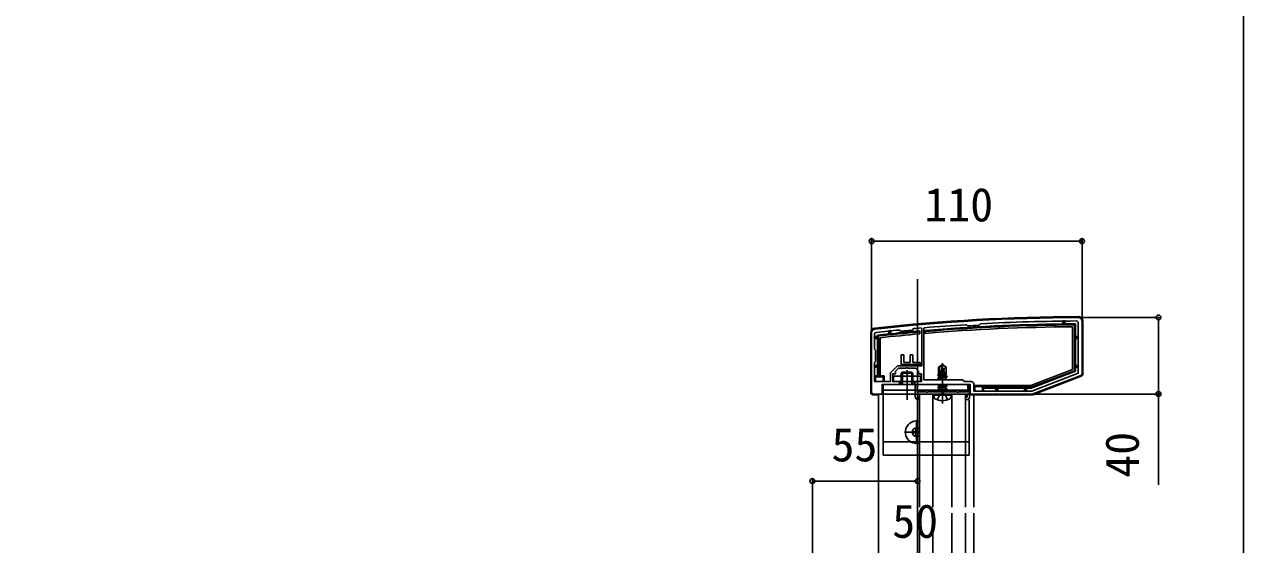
# Model space of a CAD drawing. Units: millimetres, scale not verified. Extents: x -1050 to 1050, y -1568 to 1559.
# Drawn here: x 413 to 1050, y 258 to 530 of the extents above; entities that cross this region are included whole.
import ezdxf
from ezdxf.enums import TextEntityAlignment as Align

# ---------------------------------------------------------------- set-up
doc = ezdxf.new("R2010")
doc.units = ezdxf.units.MM
doc.header["$LTSCALE"] = 8
for name, color, linetype in [('0-3_YKK_11', 7, 'Continuous'), ('0-4_YKK_12', 2, 'Continuous'), ('0-5_YKK_13', 4, 'Continuous'), ('0-6_YKK_D', 6, 'Continuous'), ('0-7_YKK_ZWAK', 7, 'Continuous')]:
    doc.layers.add(name, color=color, linetype=linetype)
doc.styles.add('ＭＳ ゴシック', font='')
doc.styles.get('ＭＳ ゴシック').set_extended_font_data('MS Gothic')

msp = doc.modelspace()

# ---------------------------------------------------------------- linework, layer by layer
at = {"layer": '0-3_YKK_11'}
for p, q in [((881.394, 371.585), (881.72, 371.286)), ((965.52, 375.043), (965.52, 347.73)), ((855.52, 338.043), (855.52, 369.043)), ((964.879, 346.797), (939.52, 337.043))]:
    msp.add_line(p, q, dxfattribs=at)
for points in [[(881.72, 371.286), (881.72, 351.743), (874.02, 351.743), (869.023, 351.743), (865.32, 348.04), (865.32, 343.543), (857.02, 343.543), (857.02, 353.543), (857.52, 354.043), (857.52, 360.043), (857.02, 360.543), (857.02, 368.294)], [(869.889, 370.53), (870.11, 370.462), (870.764, 369.919), (876.738, 370.473), (877.288, 371.135), (877.492, 371.242)], [(907.52, 343.543), (904.02, 343.543), (903.02, 344.543), (882.72, 344.543), (882.72, 371.422), (882.995, 371.721)], [(904.809, 373.32), (905.027, 373.244), (905.577, 372.755), (905.795, 372.679)], [(911.536, 373.015), (911.743, 373.115), (912.233, 373.665), (912.441, 373.766)], [(963.52, 374.24), (963.52, 347.881), (939.242, 338.543)], [(939.52, 337.043), (907.02, 337.043), (907.02, 342.043), (878.02, 342.043), (878.02, 343.543), (881.52, 343.543), (881.52, 347.543), (880.02, 347.543), (880.02, 349.043), (878.52, 350.543), (874.478, 350.543), (874.295, 350.663), (873.745, 350.663), (873.562, 350.543), (869.52, 350.543), (868.02, 349.043), (868.02, 347.543), (866.52, 347.543), (866.52, 343.543), (870.02, 343.543), (870.02, 342.043), (861.02, 342.043), (861.02, 337.043), (856.52, 337.043)], [(878.32, 335.543), (878.32, 342.043), (879.32, 342.043), (879.32, 338.243), (884, 338.244), (884.26, 338.093), (884.78, 338.093), (885.04, 338.243), (892, 338.244), (892.26, 338.093), (892.52, 337.943), (892.78, 338.093), (893.04, 338.244), (900, 338.243), (900.26, 338.093), (900.78, 338.093), (901.04, 338.244), (905.72, 338.243), (905.72, 342.043), (906.72, 342.043), (906.72, 335.543)], [(939.242, 338.543), (909.02, 338.543), (909.02, 342.043)], [(905.52, 337.043), (892.52, 337.043), (879.52, 337.043), (879.52, 335.543), (880.32, 335.543), (880.32, 334.543), (879.82, 334.043)], [(905.22, 334.043), (904.72, 334.543), (904.72, 335.543), (905.52, 335.543), (905.52, 337.043)]]:
    msp.add_lwpolyline(points, dxfattribs=at)
for centre, radius, start, end in [((966.84, -622.948), 999.997, 90.19062, 96.28878), ((963.52, 375.043), 2, 0.00001, 90.19061), ((857.52, 369.043), 2, 96.28876, 180.00001), ((966.84, -622.946), 998.195, 95.57372, 96.26494), ((966.834, -622.875), 998.124, 94.91053, 95.13541), ((966.842, -622.966), 998.215, 93.56287, 94.81833), ((966.84, -622.933), 997.482, 93.17831, 93.50862), ((966.841, -622.951), 998.2, 90.24824, 93.12403), ((962.52, 374.24), 1, 360, 90.24824), ((858.02, 368.294), 1, 96.26493, 180.00001), ((964.52, 347.73), 1, 291.0375, 359.99997), ((856.52, 338.043), 1, 180.00001, 269.99999), ((907.52, 342.043), 1.5, 0.00001, 89.99999), ((879.82, 335.543), 1.5, 180.00001, 269.99999), ((905.22, 335.543), 1.5, 270.00001, 359.99999)]:
    msp.add_arc(centre, radius, start, end, dxfattribs=at)
at = {"layer": '0-4_YKK_12'}
for p, q in [((879.52, 397.043), (879.52, 277.771)), ((874.02, 334.043), (874.02, 349.575)), ((880.52, 277.771), (880.52, 337.043)), ((904.52, 337.043), (880.52, 337.043)), ((887.52, 277.771), (887.52, 337.043)), ((897.522, 277.771), (897.522, 337.043)), ((904.52, 277.771), (904.52, 337.043)), ((909.02, 277.771), (909.02, 337.043)), ((879.02, 310.743), (879.02, 323.343)), ((880.52, 317.043), (872.72, 317.043)), ((879.52, 274.771), (879.52, -179.001)), ((880.52, 172.999), (880.52, 274.771)), ((887.52, 172.999), (887.52, 274.771)), ((897.522, 172.999), (897.522, 274.771)), ((904.52, 172.999), (904.52, 274.771))]:
    msp.add_line(p, q, dxfattribs=at)
for points in [[(909.02, 337.043), (859.02, 337.043), (859.02, 277.771)], [(859.02, 274.771), (859.02, 167.999), (909.02, 167.999), (909.02, 274.771)]]:
    msp.add_lwpolyline(points, dxfattribs=at)
at = {"layer": '0-5_YKK_13'}
for p, q in [((880.72, 369.519), (880.72, 370.021)), ((883.72, 370.277), (883.72, 369.775)), ((883.72, 368.772), (883.72, 369.775)), ((955.52, 374.896), (955.52, 374.396)), ((955.52, 374.396), (956.52, 374.396)), ((955.52, 373.685), (955.52, 374.396)), ((956.52, 374.396), (956.52, 374.896)), ((956.52, 374.396), (956.52, 373.696)), ((960.52, 349.942), (960.52, 372.229)), ((966.02, 347.73), (966.02, 375.043)), ((855.02, 369.043), (855.02, 338.043)), ((857.32, 367.043), (857.82, 367.043)), ((857.82, 366.043), (857.32, 366.043)), ((858.52, 367.043), (857.82, 367.043)), ((858.52, 367.845), (859.02, 367.397)), ((858.52, 367.845), (858.52, 367.043)), ((858.52, 366.043), (858.52, 367.043)), ((858.52, 366.043), (858.52, 352.043)), ((859.02, 346.543), (859.02, 367.397)), ((860.02, 366.5), (860.02, 346.543)), ((864.52, 368.483), (864.52, 369.286)), ((865.52, 369.286), (865.52, 368.586)), ((880.72, 369.519), (880.72, 368.516)), ((962.02, 367.043), (962.72, 367.043)), ((962.72, 366.043), (962.02, 366.043)), ((962.72, 367.043), (962.72, 366.043)), ((963.22, 367.043), (962.72, 367.043)), ((962.72, 366.043), (963.22, 366.043)), ((870.92, 357.543), (872.42, 357.543)), ((870.92, 352.043), (870.92, 357.543)), ((872.42, 357.543), (872.42, 353.543)), ((875.62, 357.543), (877.12, 357.543)), ((875.62, 353.543), (875.62, 357.543)), ((877.12, 357.543), (877.12, 353.543)), ((857.32, 352.043), (857.82, 352.043)), ((857.82, 351.043), (857.32, 351.043)), ((858.52, 352.043), (857.82, 352.043)), ((858.52, 351.043), (858.52, 352.043)), ((880.92, 352.543), (870.92, 352.543)), ((880.92, 352.043), (870.92, 352.043)), ((872.42, 353.543), (875.62, 353.543)), ((877.12, 353.543), (880.92, 353.543)), ((880.92, 353.543), (880.92, 352.043)), ((890.519, 351.114), (892.344, 352.345)), ((890.519, 347.261), (890.519, 351.114)), ((890.519, 351.114), (890.872, 350.927)), ((890.939, 345.742), (892.344, 351.919)), ((892.697, 352.345), (892.344, 352.345)), ((892.344, 351.919), (892.344, 352.345)), ((892.52, 332.1), (892.52, 353.173)), ((892.52, 350.572), (892.52, 352.345)), ((892.52, 350.572), (892.697, 352.345)), ((894.521, 351.114), (892.697, 352.345)), ((893.344, 350.109), (894.521, 351.114)), ((894.521, 347.671), (894.521, 351.114)), ((962.02, 352.043), (962.72, 352.043)), ((962.72, 351.043), (962.02, 351.043)), ((962.72, 352.043), (962.72, 351.043)), ((963.22, 352.043), (962.72, 352.043)), ((962.72, 351.043), (963.22, 351.043)), ((857.02, 343.843), (857.02, 346.543)), ((857.02, 346.543), (858.52, 346.543)), ((857.52, 346.043), (857.02, 346.543)), ((857.52, 343.543), (857.52, 346.043)), ((860.02, 346.543), (859.02, 346.543)), ((860.02, 346.543), (862.02, 346.543)), ((861.52, 346.043), (861.52, 343.543)), ((862.02, 346.543), (862.02, 343.543)), ((871.57, 348.443), (871.02, 347.893)), ((877.02, 347.893), (871.02, 347.893)), ((871.02, 346.443), (871.02, 347.893)), ((871.02, 343.543), (871.02, 346.443)), ((871.57, 348.443), (876.47, 348.443)), ((871.57, 346.443), (871.57, 348.443)), ((871.57, 343.543), (871.57, 346.443)), ((876.47, 348.443), (877.02, 347.893)), ((876.47, 346.443), (876.47, 348.443)), ((876.47, 343.543), (876.47, 346.443)), ((877.02, 347.893), (877.02, 346.443)), ((877.02, 346.443), (877.02, 343.543)), ((890.048, 345.342), (894.992, 346.166)), ((894.992, 346.048), (890.048, 345.224)), ((890.048, 345.224), (890.048, 345.342)), ((890.048, 345.224), (890.696, 344.85)), ((890.166, 347.057), (890.872, 347.195)), ((890.166, 346.804), (890.166, 347.057)), ((890.166, 346.804), (890.872, 346.92)), ((890.166, 346.804), (890.696, 346.498)), ((890.519, 347.755), (890.872, 347.755)), ((890.696, 346.498), (890.876, 346.539)), ((890.696, 345.715), (890.696, 346.498)), ((890.696, 344.85), (894.345, 345.674)), ((890.696, 344.543), (890.696, 344.85)), ((891.45, 345.863), (892.52, 350.572)), ((891.455, 345.887), (894.345, 346.539)), ((891.642, 346.712), (894.345, 347.322)), ((891.722, 347.06), (894.757, 347.56)), ((891.793, 347.374), (893.754, 347.755)), ((891.88, 347.755), (894.521, 347.755)), ((892.803, 344.543), (894.345, 344.891)), ((894.757, 347.56), (894.345, 347.322)), ((894.345, 346.539), (894.345, 347.322)), ((894.992, 346.166), (894.345, 346.539)), ((894.992, 346.048), (894.345, 345.674)), ((894.345, 344.891), (894.345, 345.674)), ((894.947, 344.543), (894.345, 344.891)), ((894.521, 347.671), (894.757, 347.56)), ((894.992, 346.048), (894.992, 346.166)), ((939.752, 336.597), (965.059, 346.33)), ((861.02, 337.043), (861.02, 342.043)), ((861.02, 342.043), (861.52, 342.043)), ((861.52, 342.043), (861.52, 337.043)), ((906.52, 342.043), (861.52, 342.043)), ((861.52, 342.043), (862.02, 342.043)), ((906.52, 339.043), (861.52, 339.043)), ((862.02, 342.043), (907.02, 342.043)), ((871.02, 342.043), (871.02, 343.543)), ((871.57, 342.043), (871.57, 343.543)), ((876.47, 342.043), (876.47, 343.543)), ((877.02, 343.543), (877.02, 342.043)), ((890.048, 341.928), (890.048, 342.046)), ((890.74, 342.043), (890.048, 341.928)), ((890.048, 341.928), (890.696, 341.554)), ((890.048, 340.398), (894.992, 341.222)), ((894.992, 341.104), (890.048, 340.28)), ((890.048, 340.28), (890.048, 340.398)), ((890.048, 340.28), (890.696, 339.907)), ((890.048, 338.75), (894.992, 339.574)), ((894.992, 339.456), (890.048, 338.632)), ((890.048, 338.75), (890.696, 339.124)), ((890.048, 338.632), (890.048, 338.75)), ((890.048, 338.632), (890.696, 338.259)), ((890.696, 341.554), (892.861, 342.043)), ((890.696, 340.772), (890.696, 341.554)), ((890.696, 339.907), (894.345, 340.73)), ((890.696, 339.124), (894.345, 339.948)), ((890.696, 339.124), (890.696, 339.907)), ((890.696, 338.259), (894.345, 339.083)), ((890.696, 338.244), (890.696, 338.259)), ((894.345, 338.3), (894.157, 338.244)), ((894.345, 341.596), (894.345, 342.043)), ((894.992, 341.222), (894.345, 341.596)), ((894.992, 341.104), (894.345, 340.73)), ((894.345, 339.948), (894.345, 340.73)), ((894.992, 339.574), (894.345, 339.948)), ((894.992, 339.456), (894.345, 339.083)), ((894.345, 338.3), (894.345, 339.083)), ((894.442, 338.244), (894.345, 338.3)), ((894.992, 341.104), (894.992, 341.222)), ((894.992, 339.456), (894.992, 339.574)), ((906.52, 342.043), (906.52, 337.043)), ((907.02, 342.043), (907.02, 336.543)), ((909.02, 341.543), (914.02, 341.543)), ((909.02, 338.843), (909.02, 341.543)), ((909.02, 341.543), (909.52, 341.043)), ((909.52, 338.543), (909.52, 341.043)), ((909.52, 341.043), (913.52, 341.043)), ((914.02, 340.543), (914.02, 341.543)), ((914.02, 340.043), (914.02, 338.543)), ((920.52, 339.343), (920.52, 340.043)), ((921.52, 340.043), (921.52, 339.343)), ((935.52, 339.343), (935.52, 340.043)), ((936.52, 340.043), (936.52, 339.343)), ((856.52, 336.543), (857.02, 336.543)), ((857.02, 336.543), (857.02, 337.043)), ((857.52, 336.635), (857.52, 337.043)), ((859.02, 336.635), (857.52, 336.635)), ((906.52, 337.043), (861.52, 337.043)), ((861.52, 337.043), (861.52, 305.043)), ((887.916, 336.455), (888.019, 337.043)), ((887.916, 336.455), (888.118, 335.308)), ((887.916, 336.455), (897.125, 336.455)), ((888.019, 337.043), (897.021, 337.043)), ((897.125, 336.455), (896.922, 335.308)), ((897.125, 336.455), (897.021, 337.043)), ((906.52, 337.043), (906.52, 336.543)), ((906.52, 334.043), (906.52, 305.043)), ((907.02, 336.543), (909.02, 336.543)), ((909.02, 336.543), (909.02, 337.043)), ((909.52, 336.635), (909.52, 337.043)), ((913.52, 336.635), (909.52, 336.635)), ((913.52, 337.043), (913.52, 336.635)), ((914.02, 337.043), (914.02, 336.543)), ((914.02, 336.543), (939.464, 336.543)), ((879.37, 319.543), (878.67, 319.543)), ((878.67, 319.543), (878.67, 317.893)), ((879.37, 319.543), (879.37, 317.893)), ((876.52, 317.393), (876.52, 316.693)), ((878.17, 317.393), (876.52, 317.393)), ((878.17, 316.693), (876.52, 316.693)), ((878.67, 316.193), (878.67, 314.543)), ((879.37, 314.543), (878.67, 314.543)), ((879.37, 316.193), (879.37, 314.543)), ((880.52, 317.393), (879.87, 317.393)), ((880.52, 316.693), (879.87, 316.693)), ((906.52, 312.043), (861.52, 312.043)), ((906.52, 305.043), (861.52, 305.043))]:
    msp.add_line(p, q, dxfattribs=at)
for points in [[(864.52, 369.786), (864.52, 369.286), (865.52, 369.286), (865.52, 369.786)], [(962.02, 348.912), (962.02, 351.043), (962.02, 352.043), (962.02, 366.043), (962.02, 367.043), (962.02, 373.737), (961.52, 373.235), (961.52, 349.255)], [(857.82, 367.043), (857.82, 366.043), (858.52, 366.043)], [(857.82, 352.043), (857.82, 351.043), (858.52, 351.043)], [(858.52, 351.043), (858.52, 346.543), (859.02, 346.543)], [(890.872, 345.928), (890.872, 350.927), (892.344, 351.919)], [(892.52, 350.698), (893.344, 350.109), (893.579, 347.755)], [(857.52, 346.043), (861.52, 346.043), (862.02, 346.543)], [(890.048, 345.342), (890.696, 345.715), (890.921, 345.766)], [(890.166, 347.057), (890.696, 347.363), (890.872, 347.403)], [(914.02, 341.543), (938.685, 341.543), (960.52, 349.942)], [(938.963, 340.043), (962.02, 348.912), (961.52, 349.255), (938.87, 340.543)], [(890.048, 340.398), (890.696, 340.772), (894.345, 341.596)], [(914.02, 341.543), (913.52, 341.043), (913.52, 338.543)], [(921.52, 338.843), (921.52, 339.343), (920.52, 339.343), (920.52, 338.843)], [(936.52, 338.843), (936.52, 339.343), (935.52, 339.343), (935.52, 338.843)], [(889.813, 334.007), (891.172, 336.734), (892.52, 337.451)], [(895.227, 334.007), (893.868, 336.734), (892.52, 337.451)]]:
    msp.add_lwpolyline(points, dxfattribs=at)
for points in [[(881.02, 346.443), (867.02, 346.443), (867.02, 343.543), (881.02, 343.543)], [(914.02, 340.043), (920.52, 340.043), (921.52, 340.043), (935.52, 340.043), (936.52, 340.043), (938.963, 340.043), (938.87, 340.543), (914.02, 340.543)]]:
    msp.add_lwpolyline(points, close=True, dxfattribs=at)
for centre, radius, start, end in [((966.841, -622.951), 1000.5, 90.19063, 96.28877), ((963.52, 375.043), 2.5, 0, 90.19063), ((857.52, 369.043), 2.5, 96.28877, 180), ((865.02, 369.786), 0.5, 90, 180), ((865.02, 369.786), 0.5, 0, 90), ((966.841, -622.951), 996.7, 94.95686, 95.83453), ((966.841, -622.951), 996.7, 90.65078, 94.78377), ((966.841, -622.951), 996.2, 90.306, 94.78618), ((966.841, -622.951), 995.2, 90.36388, 94.791), ((956.02, 374.896), 0.5, 90, 180), ((966.841, -622.951), 996.7, 90.59329, 90.65078), ((956.02, 374.896), 0.5, 0, 90), ((966.841, -622.951), 996.7, 90.27711, 90.59329), ((857.32, 366.543), 0.5, 90, 180), ((857.32, 366.543), 0.5, 180, 270), ((966.841, -622.951), 996.7, 95.89232, 96.23918), ((966.841, -622.951), 996.2, 94.95935, 96.21339), ((966.841, -622.951), 995.2, 94.96435, 96.16175), ((966.841, -622.951), 996.7, 95.83453, 95.89232), ((963.22, 366.543), 0.5, 0, 90), ((963.22, 366.543), 0.5, 270, 0), ((857.32, 351.543), 0.5, 90, 180), ((857.32, 351.543), 0.5, 180, 270), ((963.22, 351.543), 0.5, 0, 90), ((963.22, 351.543), 0.5, 270, 0), ((891.165, 345.928), 0.292, 180, 347.19096), ((964.52, 347.73), 1.5, 291.03751, 0), ((856.52, 338.043), 1.5, 180, 270), ((921.02, 338.843), 0.5, 180, 270), ((921.02, 338.843), 0.5, 270, 0), ((936.02, 338.843), 0.5, 180, 270), ((936.02, 338.843), 0.5, 270, 0), ((889.161, 335.492), 1.059, 190, 239.36409), ((892.52, 341.163), 7.651, 239.36409, 300.63591), ((895.879, 335.492), 1.059, 300.63591, 350), ((939.464, 337.343), 0.8, 270, 291.03751), ((879.02, 317.043), 5.9, 75.27147, 284.72853), ((879.02, 317.043), 2.25, 48.18922, 311.81078), ((878.17, 317.893), 0.5, 270, 0), ((878.17, 316.193), 0.5, 0, 90), ((879.87, 317.893), 0.5, 180, 270), ((879.87, 316.193), 0.5, 90, 180)]:
    msp.add_arc(centre, radius, start, end, dxfattribs=at)
for centre, start_param, end_param in [((857.52, 336.605), 4.712389, 6.2831853), ((909.52, 336.605), 4.712389, 6.2831853), ((913.52, 336.605), 3.1415927, 4.712389)]:
    msp.add_ellipse(centre, major_axis=(-0.5, 0), ratio=0.061163, start_param=start_param, end_param=end_param, dxfattribs=at)
at = {"layer": '0-6_YKK_D'}
for p, q in [((855.52, 370.043), (855.52, 418.043)), ((965.52, 417.043), (855.52, 417.043)), ((965.52, 376.043), (965.52, 418.043)), ((964.513, 377.043), (1006.52, 377.043)), ((940.464, 337.043), (1006.52, 337.043)), ((859.02, 311.397), (859.02, 250.499)), ((824.52, 153.999), (824.52, 292.499)), ((824.52, 291.499), (879.52, 291.499)), ((879.52, 168.999), (879.52, 292.499)), ((909.02, 262.771), (909.02, 250.499))]:
    msp.add_line(p, q, dxfattribs=at)
msp.add_lwpolyline([(1005.52, 377.043), (1005.52, 337.043), (1005.52, 289.489)], dxfattribs=at)
for centre in [(855.52, 417.043), (965.52, 417.043), (1005.52, 377.043), (1005.52, 337.043), (824.52, 291.499), (879.52, 291.499)]:
    msp.add_circle(centre, 1.275, dxfattribs=at)
at = {"layer": '0-7_YKK_ZWAK'}
msp.add_lwpolyline([(-1050, -1568.5), (1050, -1568.5), (1050, 1491.5)], dxfattribs=at)

# ---------------------------------------------------------------- texts
at = {"layer": '0-6_YKK_D', "style": 'ＭＳ ゴシック'}
for s, p in [('110', (883.111, 422.043)), ('55', (834.566, 296.499)), ('50', (866.293, 256.499))]:
    msp.add_text(s, height=17.6, dxfattribs=at).set_placement(p, align=Align.BOTTOM_LEFT)
msp.add_text('40', height=17.6, rotation=90, dxfattribs=at).set_placement((1000.52, 293.262), align=Align.BOTTOM_LEFT)

doc.saveas('drawing.dxf')
